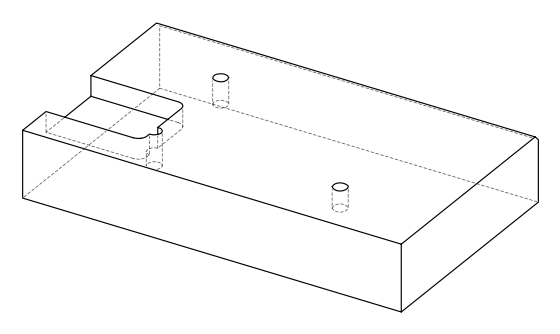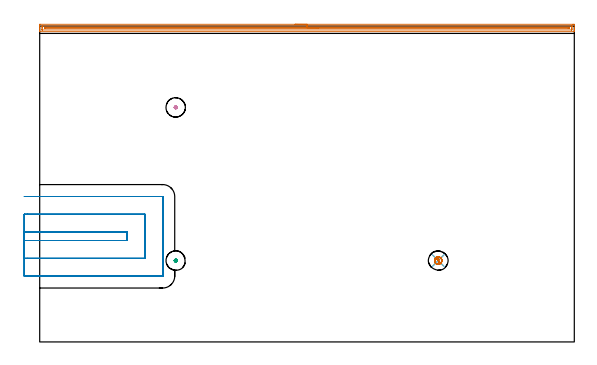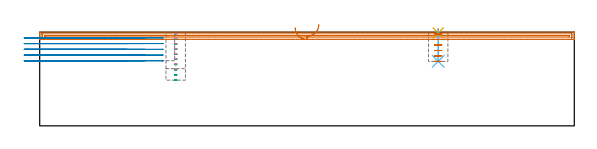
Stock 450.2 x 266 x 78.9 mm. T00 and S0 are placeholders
(PLAN: 7 operations, 5 tool changes, 21.6 min)
(1 AREA_MILL | FG_CHAMFER_SURFACE | UGT0205_001 | 10.96 min | 8653 mm3)
(2 MILL_OPEN_POCKET | POCKET_OPEN | UGT0201_136 | Follow Part, ap 5, ae 75% | 8.9 min | 237633 mm3)
(3 MILL_BLIND_HOLE_FROM_SOLID_MATERIAL | STEP1POCKET | UGT0201_132 | Spiral | 0.44 min | 6219 mm3)
(4 MILL_BLIND_HOLE_FROM_SOLID_MATERIAL_1 | STEP1POCKET_2 | UGT0201_132 | Spiral | 0.35 min | 6421 mm3)
(5 SPOT_DRILL | STEP1POCKET_1 | NXT0321_9005460120000 | 0.03 min | 0 mm3)
(6 DRILL_BLIND_HOLE_INTO_CENTER | STEP1POCKET_1 | NXT0301_128 | 0.11 min | 2660 mm3)
(7 MILL_ROUGH_BLIND_HOLE_CONTOUR | STEP1POCKET_1 | NXT0201_010 | Spiral | 0.78 min | 2472 mm3)
(TOOL UGT0205_001 | Chamfer Mill 20 x 3 x 45 deg. | D20 FL50 Z2)
(TOOL UGT0201_136 | Carbide End Mill 20.0 | D20 FL30 Z4)
(TOOL UGT0201_132 | Carbide End Mill 14.0 | D14 FL30 Z4)
(TOOL NXT0321_9005460120000 | NC Spot Drill, 142deg, 12mm, Carbide, Uncoated | D12 PA142 FL30 Z2)
(TOOL NXT0301_128 | Carbide Drill 12mm [861.1-1200-036A1-GP GC34] | D12 PA150 FL37.4 Z2)
(TOOL NXT0201_010 | ENDMILL 10mm [2P460-1000-NA 1630] | D10 FL30 Z6)
(OP 1 AREA_MILL)
G17 G21 G94 G90
T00 M6
G54
G17 G0 G90 X215.1 Y267.5 S1061 M3
G43 Z88.9 H0
Z82.7
G94 G1 X215.138 Z81.828 F250.
X215.252 Z80.964
X215.441 Z80.112
X215.703 Z79.28
X216.037 Z78.474
X216.44 Z77.7
X216.908 Z76.964
X217.44 Z76.272
X218.029 Z75.629
X218.672 Z75.04
X219.364 Z74.508
X220.1 Z74.04
X220.874 Z73.637
X221.68 Z73.303
X222.512 Z73.041
X223.364 Z72.852
X224.228 Z72.738
X225.1 Z72.7
X449.107
X449.569 Y267.499 Z72.701
X450.025 Y267.495 Z72.703
X450.19 Y267.491 Z72.706
X450.2 Y267.045 Z73.152
Y264.4 Z75.795
Y263. Z77.197
Y262.637 Z77.558
Y261.911 Z78.289
Y261.675 Z78.525
X450.194 Y261.306 Z78.885
X450.192 Y261.303 Z78.888
X450.018 Y261.3 Z78.9
X0.182
X0.008 Y261.303 Z78.888
X0.006 Y261.306 Z78.885
X0. Y261.674 Z78.526
Y261.91 Z78.289
Y262.637 Z77.558
Y263.881 Z76.315
Y265.282 Z74.914
Y265.904 Z74.292
Y266.786 Z73.411
X0.003 Y267.045 Z73.152
X0.01 Y267.491 Z72.706
X0.175 Y267.495 Z72.703
X0.631 Y267.5 Z72.7
X225.1
Y266.086 Z74.114
X447.78 Y266.085 Z74.115
X447.86
X448.163 Y266.079 Z74.121
X448.191 Y266.076 Z74.124
X448.194 Y266.053 Z74.147
X448.198 Y266.017 Z74.183
X448.199 Y265.983 Z74.217
X448.2 Y265.75 Z74.45
Y264.868 Z75.332
Y263.986 Z76.214
X448.198 Y263.518 Z76.682
X448.193 Y263.111 Z77.089
X448.178 Y262.721 Z77.479
X447.78 Y262.716 Z77.484
X447.701 Y262.715 Z77.485
X2.42
X2.34
X2.037 Y262.721 Z77.479
X2.009 Y262.724 Z77.476
X2.006 Y262.748 Z77.452
X2.002 Y262.783 Z77.417
X2.001 Y262.817 Z77.383
X2. Y263.051 Z77.149
Y263.932 Z76.268
Y264.814 Z75.386
X2.002 Y265.282 Z74.918
X2.007 Y265.689 Z74.511
X2.022 Y266.079 Z74.121
X2.42 Y266.085 Z74.115
X2.499
X225.1 Y266.086 Z74.114
Y264.672 Z75.528
X445.716 Y264.671 Z75.529
X445.991 Y264.67 Z75.53
X446.083 Y264.668 Z75.532
X446.155 Y264.665 Z75.535
X446.19 Y264.659 Z75.541
X446.192 Y264.605 Z75.595
X446.196 Y264.4 Z75.8
X446.195 Y264.2 Z76.
X446.188 Y264.136 Z76.064
X446.129 Y264.133 Z76.067
X445.991 Y264.131 Z76.069
X445.372 Y264.129 Z76.071
X445.097
X4.484
X4.209 Y264.13 Z76.07
X4.117 Y264.132 Z76.068
X4.045 Y264.135 Z76.065
X4.01 Y264.141 Z76.059
X4.008 Y264.195 Z76.005
X4.004 Y264.4 Z75.8
X4.005 Y264.6 Z75.6
X4.012 Y264.665 Z75.535
X4.071 Y264.667 Z75.533
X4.209 Y264.669 Z75.531
X4.828 Y264.671 Z75.529
X5.103 Y264.672 Z75.528
X225.1
X225.972 Z75.567
X226.836 Z75.68
X227.688 Z75.869
X228.52 Z76.132
X229.326 Z76.465
X230.1 Z76.868
X230.836 Z77.337
X231.528 Z77.868
X232.171 Z78.457
X232.76 Z79.101
X233.292 Z79.793
X233.76 Z80.528
X234.163 Z81.302
X234.497 Z82.108
X234.759 Z82.94
X234.948 Z83.792
X235.062 Z84.657
X235.1 Z85.528
G0 Z88.9
M5
M2
(OP 2 MILL_OPEN_POCKET)
G17 G21 G94 G90
T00 M6
G54
G17 G0 G90 X-13. Y85.4 S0 M3
G43 Z88.9 H0
Z74.08
G94 G1 X-10. F250.
X73.7 F500.
Y92.5
X-10.
X-13. F250.
Y70.4
X-10.
X88.7 F500.
Y107.5
X-10.
X-13. F250.
Y55.4
X-10.
X103.6 F500.
X103.655 Y55.405
X103.695 Y55.445
X103.7 Y55.5
Y122.4
X103.695 Y122.455
X103.655 Y122.495
X103.6 Y122.5
X-10.
X-13. F250.
G0 Y85.4 Z69.26
G1 X-10.
X73.7 F500.
Y92.5
X-10.
X-13. F250.
Y70.4
X-10.
X88.7 F500.
Y107.5
X-10.
X-13. F250.
Y55.4
X-10.
X103.6 F500.
X103.655 Y55.405
X103.695 Y55.445
X103.7 Y55.5
Y122.4
X103.695 Y122.455
X103.655 Y122.495
X103.6 Y122.5
X-10.
X-13. F250.
G0 Y85.4 Z64.44
G1 X-10.
X73.7 F500.
Y92.5
X-10.
X-13. F250.
Y70.4
X-10.
X88.7 F500.
Y107.5
X-10.
X-13. F250.
Y55.4
X-10.
X103.6 F500.
X103.655 Y55.405
X103.695 Y55.445
X103.7 Y55.5
Y122.4
X103.695 Y122.455
X103.655 Y122.495
X103.6 Y122.5
X-10.
X-13. F250.
G0 Y85.4 Z59.62
G1 X-10.
X73.7 F500.
Y92.5
X-10.
X-13. F250.
Y70.4
X-10.
X88.7 F500.
Y107.5
X-10.
X-13. F250.
Y55.4
X-10.
X103.6 F500.
X103.655 Y55.405
X103.695 Y55.445
X103.7 Y55.5
Y122.4
X103.695 Y122.455
X103.655 Y122.495
X103.6 Y122.5
X-10.
X-13. F250.
G0 Y85.4 Z54.8
G1 X-10.
X73.7 F500.
Y92.5
X-10.
X-13. F250.
Y70.4
X-10.
X88.7 F500.
Y107.5
X-10.
X-13. F250.
Y55.4
X-10.
X103.6 F500.
X103.655 Y55.405
X103.695 Y55.445
X103.7 Y55.5
Y122.4
X103.695 Y122.455
X103.655 Y122.495
X103.6 Y122.5
X-10.
X-13. F250.
G0 Z88.9
M5
M2
(OP 3 MILL_BLIND_HOLE_FROM_SOLID_MATERIAL)
G17 G21 G94 G90
T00 M6
G54
G17 G0 G90 X114.5 Y68.5 S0 M3
G43 Z88.9 H0
Z77.56
G94 G3 X115.075 Y69.075 R0.575 F250.
X114.5 Y69.65 R0.575
X113.35 Y68.5 R1.15
X114.5 Y69.65 R-1.15
X113.925 Y69.075 R0.575
X114.5 Y68.5 R0.575
G0 Z73.22
G3 X115.075 Y69.075 R0.575
X114.5 Y69.65 R0.575
X113.35 Y68.5 R1.15
X114.5 Y69.65 R-1.15
X113.925 Y69.075 R0.575
X114.5 Y68.5 R0.575
G0 Z68.88
G3 X115.075 Y69.075 R0.575
X114.5 Y69.65 R0.575
X113.35 Y68.5 R1.15
X114.5 Y69.65 R-1.15
X113.925 Y69.075 R0.575
X114.5 Y68.5 R0.575
G0 Z64.54
G3 X115.075 Y69.075 R0.575
X114.5 Y69.65 R0.575
X113.35 Y68.5 R1.15
X114.5 Y69.65 R-1.15
X113.925 Y69.075 R0.575
X114.5 Y68.5 R0.575
G0 Z60.2
G3 X115.075 Y69.075 R0.575
X114.5 Y69.65 R0.575
X113.35 Y68.5 R1.15
X114.5 Y69.65 R-1.15
X113.925 Y69.075 R0.575
X114.5 Y68.5 R0.575
G0 Z55.86
G3 X115.075 Y69.075 R0.575
X114.5 Y69.65 R0.575
X113.35 Y68.5 R1.15
X114.5 Y69.65 R-1.15
X113.925 Y69.075 R0.575
X114.5 Y68.5 R0.575
G0 Z51.52
G3 X115.075 Y69.075 R0.575
X114.5 Y69.65 R0.575
X113.35 Y68.5 R1.15
X114.5 Y69.65 R-1.15
X113.925 Y69.075 R0.575
X114.5 Y68.5 R0.575
G0 Z47.18
G3 X115.075 Y69.075 R0.575
X114.5 Y69.65 R0.575
X113.35 Y68.5 R1.15
X114.5 Y69.65 R-1.15
X113.925 Y69.075 R0.575
X114.5 Y68.5 R0.575
G0 Z42.84
G3 X115.075 Y69.075 R0.575
X114.5 Y69.65 R0.575
X113.35 Y68.5 R1.15
X114.5 Y69.65 R-1.15
X113.925 Y69.075 R0.575
X114.5 Y68.5 R0.575
G0 Z38.5
G3 X115.075 Y69.075 R0.575
X114.5 Y69.65 R0.575
X113.35 Y68.5 R1.15
X114.5 Y69.65 R-1.15
X113.925 Y69.075 R0.575
X114.5 Y68.5 R0.575
G0 Z88.9
M5
M2
(OP 4 MILL_BLIND_HOLE_FROM_SOLID_MATERIAL_1)
G17 G21 G94 G90
T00 M6
G54
G17 G0 G90 X114.5 Y197.5 S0 M3
G43 Z88.9 H0
Z77.675
G94 G3 X115.075 Y198.075 R0.575 F250.
X114.5 Y198.65 R0.575
X113.35 Y197.5 R1.15
X114.5 Y198.65 R-1.15
X113.925 Y198.075 R0.575
X114.5 Y197.5 R0.575
G0 Z73.45
G3 X115.075 Y198.075 R0.575
X114.5 Y198.65 R0.575
X113.35 Y197.5 R1.15
X114.5 Y198.65 R-1.15
X113.925 Y198.075 R0.575
X114.5 Y197.5 R0.575
G0 Z69.225
G3 X115.075 Y198.075 R0.575
X114.5 Y198.65 R0.575
X113.35 Y197.5 R1.15
X114.5 Y198.65 R-1.15
X113.925 Y198.075 R0.575
X114.5 Y197.5 R0.575
G0 Z65.
G3 X115.075 Y198.075 R0.575
X114.5 Y198.65 R0.575
X113.35 Y197.5 R1.15
X114.5 Y198.65 R-1.15
X113.925 Y198.075 R0.575
X114.5 Y197.5 R0.575
G0 Z60.775
G3 X115.075 Y198.075 R0.575
X114.5 Y198.65 R0.575
X113.35 Y197.5 R1.15
X114.5 Y198.65 R-1.15
X113.925 Y198.075 R0.575
X114.5 Y197.5 R0.575
G0 Z56.55
G3 X115.075 Y198.075 R0.575
X114.5 Y198.65 R0.575
X113.35 Y197.5 R1.15
X114.5 Y198.65 R-1.15
X113.925 Y198.075 R0.575
X114.5 Y197.5 R0.575
G0 Z52.325
G3 X115.075 Y198.075 R0.575
X114.5 Y198.65 R0.575
X113.35 Y197.5 R1.15
X114.5 Y198.65 R-1.15
X113.925 Y198.075 R0.575
X114.5 Y197.5 R0.575
G0 Z48.1
G3 X115.075 Y198.075 R0.575
X114.5 Y198.65 R0.575
X113.35 Y197.5 R1.15
X114.5 Y198.65 R-1.15
X113.925 Y198.075 R0.575
X114.5 Y197.5 R0.575
G0 Z88.9
M5
M2
(OP 5 SPOT_DRILL)
G17 G21 G94 G90
T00 M6
G54
G17 G0 G90 X335.6 Y68.5 S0 M3
G43 Z88.9 H0
G94 G81 G98 Z78.198 F250. R81.9
G80
M5
M2
(OP 6 DRILL_BLIND_HOLE_INTO_CENTER)
G17 G21 G94 G90
T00 M6
G54
G17 G0 G90 X335.6 Y68.5 S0 M3
G43 Z88.9 H1
G94 G81 G98 Z54.3 F250. R80.9
G80
M5
M2
(OP 7 MILL_ROUGH_BLIND_HOLE_CONTOUR)
G17 G21 G94 G90
T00 M6
G54
G17 G0 G90 X335.6 Y68.5 S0 M3
G43 Z88.9 H1
Z77.3
G94 G3 X336.053 Y69.19 R0.494 F250.
X334.974 Y69.945 R1.257
X332.912 Y68.648 R2.094
X333.444 Y66.204 R2.207
X337.896 Y66.344 R3.15
X333.444 Y66.204 R-3.15
X335.67 Y66.274 R1.575
X335.6 Y68.5 R1.575
G0 Z72.7
G3 X336.053 Y69.19 R0.494
X334.974 Y69.945 R1.257
X332.912 Y68.648 R2.094
X333.444 Y66.204 R2.207
X337.896 Y66.344 R3.15
X333.444 Y66.204 R-3.15
X335.67 Y66.274 R1.575
X335.6 Y68.5 R1.575
G0 Z68.1
G3 X336.053 Y69.19 R0.494
X334.974 Y69.945 R1.257
X332.912 Y68.648 R2.094
X333.444 Y66.204 R2.207
X337.896 Y66.344 R3.15
X333.444 Y66.204 R-3.15
X335.67 Y66.274 R1.575
X335.6 Y68.5 R1.575
G0 Z63.5
G3 X336.053 Y69.19 R0.494
X334.974 Y69.945 R1.257
X332.912 Y68.648 R2.094
X333.444 Y66.204 R2.207
X337.896 Y66.344 R3.15
X333.444 Y66.204 R-3.15
X335.67 Y66.274 R1.575
X335.6 Y68.5 R1.575
G0 Z58.9
G3 X336.053 Y69.19 R0.494
X334.974 Y69.945 R1.257
X332.912 Y68.648 R2.094
X333.444 Y66.204 R2.207
X337.896 Y66.344 R3.15
X333.444 Y66.204 R-3.15
X335.67 Y66.274 R1.575
X335.6 Y68.5 R1.575
G0 Z54.3
G3 X336.053 Y69.19 R0.494
X334.974 Y69.945 R1.257
X332.912 Y68.648 R2.094
X333.444 Y66.204 R2.207
X337.896 Y66.344 R3.15
X333.444 Y66.204 R-3.15
X335.67 Y66.274 R1.575
X335.6 Y68.5 R1.575
G0 Z88.9
M5
M2
